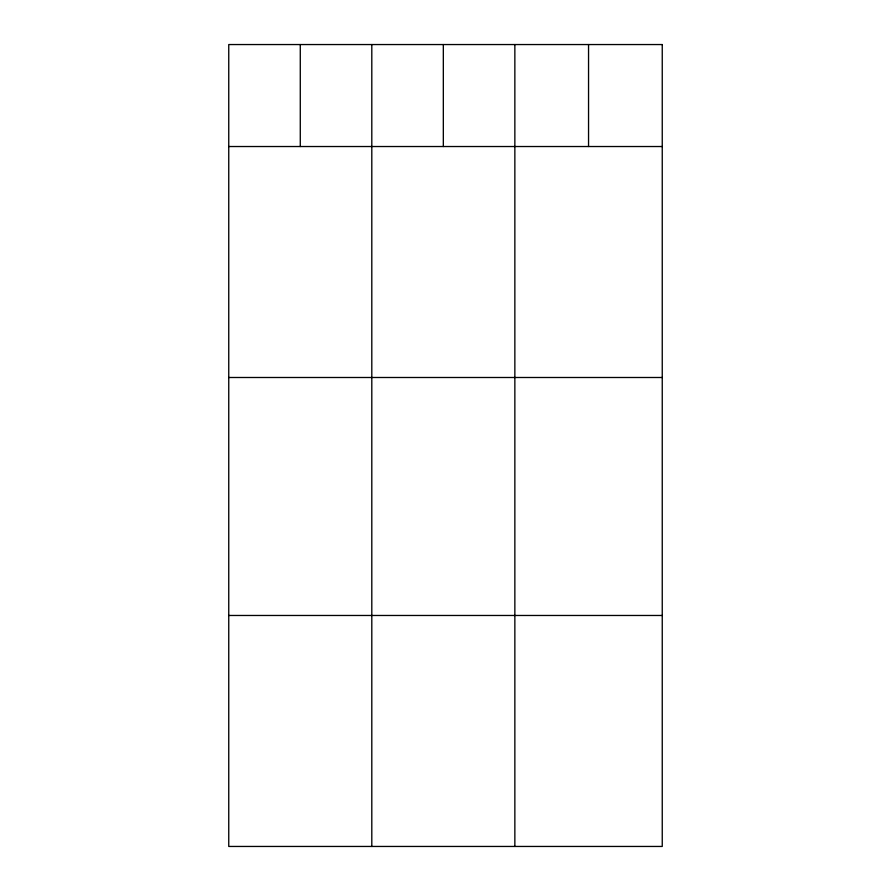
<?xml version="1.0" encoding="UTF-8"?>
<svg xmlns="http://www.w3.org/2000/svg" width="891" height="891" viewBox="0 0 891 891"><rect width="100%" height="100%" fill="white"/><g stroke="black" fill="none" stroke-linecap="round" stroke-linejoin="round"><path stroke-width="1.34" d="M228.753 146.525L662.247 146.525M228.753 377.494L662.247 377.494M228.753 615.469L662.247 615.469M588.55 44.55L588.55 146.525M514.853 44.55L514.853 846.45M443.328 44.55L443.328 146.525M371.803 44.55L371.803 846.45M300.278 44.55L300.278 146.525M662.247 44.55L228.753 44.55L228.753 846.45L662.247 846.45L662.247 44.55"/></g></svg>
